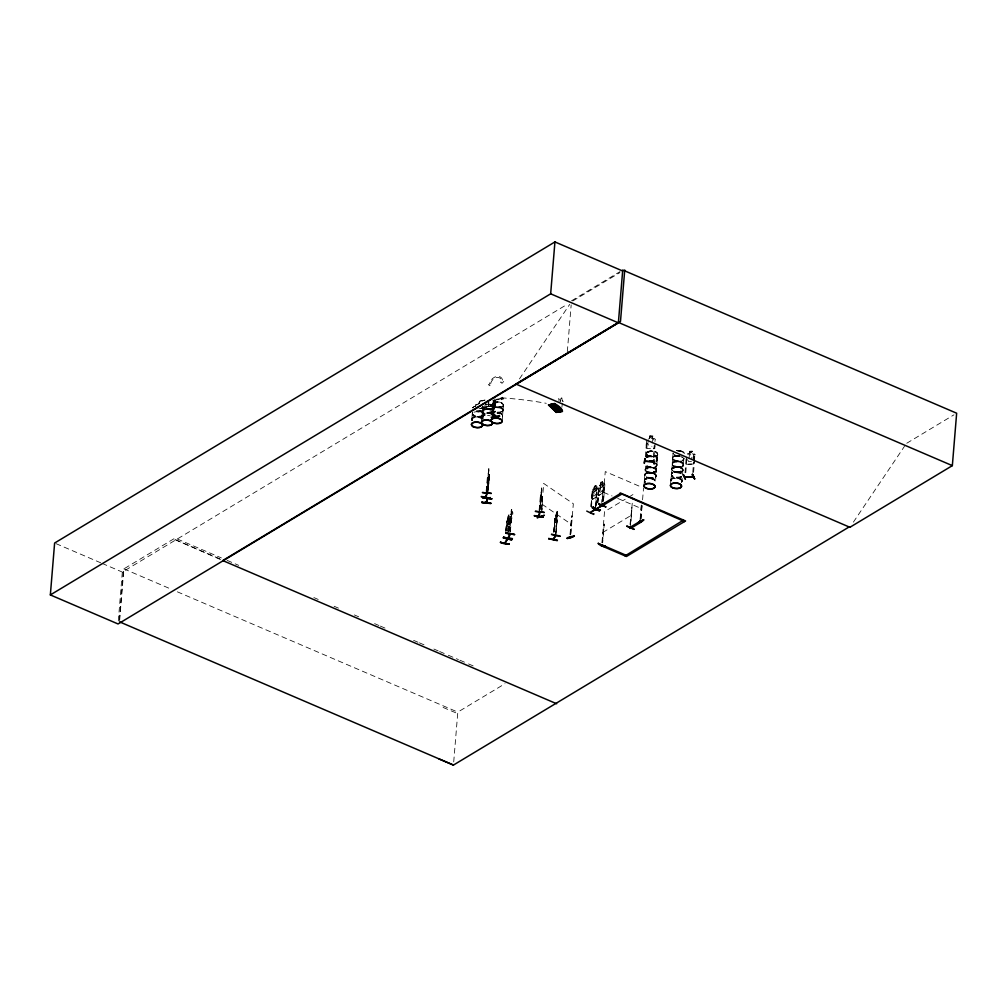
<?xml version="1.0" encoding="UTF-8"?>
<svg xmlns="http://www.w3.org/2000/svg" width="1007" height="1007" viewBox="0 0 1007 1007"><rect width="100%" height="100%" fill="white"/><g stroke="black" fill="none" stroke-linecap="round" stroke-linejoin="round"><path stroke-width="0.75" stroke-dasharray="5 3.75" d="M540.746 501.36L540.054 507.855L540.419 506.408M503.097 409.975L503.475 405.003M644.354 480.83L644.002 485.336M644.82 475.077L644.342 481.27M682.016 480.792L682.205 478.401M683.35 464.466L683.35 464.491A5.589 2.744 4.7 0 0 675.596 461.143A5.589 2.744 4.7 0 0 674.489 465.8A5.589 2.744 4.7 0 0 683.35 464.466L683.74 459.695M540.847 500.189L540.847 498.49L540.721 501.058M494.311 405.695L495.079 405.657L495.608 398.759M495.092 405.557L481.988 408.074L494.865 405.33M495.117 405.003L482.051 407.369L495.129 404.852L494.361 405.015M653.807 448.933L654.827 446.428L653.807 448.971L646.922 448.442L646.23 445.824M649.691 438.272L649.905 435.716L652.838 435.93L649.905 435.716M654.6 441.104L655.419 441.003M541.615 494.777L541.615 492.65L540.86 496.036M644.732 481.975A5.664 2.782 4.7 0 1 649.1 478.375A5.664 2.782 4.7 0 1 655.532 481.862L655.96 474.826L655.972 475.556A5.589 2.744 4.7 0 1 647.111 476.84A5.589 2.744 4.7 0 1 648.231 472.17A5.589 2.744 4.7 0 1 655.985 475.493L656.841 464.378M681.575 482.416A5.589 2.744 4.7 0 0 677.031 478.388A5.589 2.744 4.7 0 0 670.876 481.145L671.203 479.055M488.408 470.256L488.836 468.809L488.622 470.219M540.092 503.085L541.363 496.489L539.941 506.156M487.312 481.95L487.224 484.015L488.332 477.708M487.778 489.465L488.571 486.091L487.778 489.465L487.791 487.338M486.532 491.038L488.609 470.407M485.135 405.317L484.782 405.959M118.31 620.904L122.325 572.077L567.394 304.215M119.38 620.174L123.483 570.277M119.657 620.287L123.886 568.879L175.092 538.065L221.351 557.903M220.533 559.577L174.979 539.576L175.092 538.065M475.669 407.067L475.883 404.512M480.15 411.36L480.062 410.604L481.132 411.271M482.139 408.225L482.202 407.52A5.551 2.731 4.7 0 1 483.033 410.881A5.551 2.731 4.7 0 1 476.739 411.699M481.472 422.147L481.824 417.502M453.716 761.947L457.807 712.1L504.985 683.715M483.033 419.617L483.448 414.771M483.889 409.094L483.524 414.091M486.482 405.091L485.953 404.827M480.276 408.552L488.458 406.123L488.697 401.629M488.458 406.123L488.836 401.629M492.373 404.197L491.957 409.018M486.142 491.391L487.451 476.173M486.444 491.429L488.357 472.333M493.027 410.378L493.921 400.736L493.153 410.302M486.57 493.48L488.735 468.796M493.329 410.667L493.669 401.428L494.374 400.924L495.016 401.717L494.336 409.094M487.111 490.547L488.836 468.809M493.694 409.283L494.613 401.554M487.086 491.643L488.861 470.395L487.778 475.09M493.946 408.779L494.915 398.722M487.489 490.95L489.1 477.809M494.248 409.169L494.94 400.383M488.76 478.262L489.402 474.272L488.043 491.554M487.74 491.529L489.301 474.259M494.903 405.456L495.457 398.621M488.886 483.159L488.483 486.129L489.352 476.298M496.061 403.09L495.217 403.027M502.178 420.951L502.581 416.344L502.355 417.036A5.589 2.744 4.7 0 0 501.008 414.431M505.69 531.23L506.659 521.966L506.231 530.928M505.929 530.865L506.659 521.966M505.992 531.293L506.848 520.871L507.855 518.668M507.78 518.693L508.925 514.778L507.906 531.709M508.057 516.113L507.238 526.371L508.648 522.419M507.792 530.588L508.762 518.731M508.195 531.772L509.404 516.906C511.329 524.307 504.696 530.261 506.345 529.82M508.585 531.834L509.806 517.019M508.825 530.79L510.461 514.564M508.887 531.897L510.146 515.949M511.015 511.115L511.795 509.769L510.285 521.387L511.443 517.384M511.669 509.882L511.329 512.261M509.819 534.453L511.48 513.306L510.448 519.348L511.09 518.064M511.694 509.756L510.247 531.117M510.36 531.545L512.097 511.846C515.395 511.506 506.496 532.892 511.204 521.626M539.097 510.473L540.419 495.255M539.4 510.511L541.804 490.019M539.5 510.121L541.275 491.907M539.576 512.563L541.476 489.314M540.595 502.997L540.633 498.226M541.502 490.686L541.741 487.879L541.628 490.447M540.13 509.643L541.879 489.49M540.872 502.984L541.628 494.727M541.3 510.008L542.685 496.073L542.043 510.272M541.552 509.92L543.717 483.473L573.335 503.752L570.78 534.83M541.804 510.348L542.446 496.161M558.948 401.239L559.099 399.15M560.144 401.327A1.989 1.485 -46.2 0 1 560.534 400.975L560.672 398.822M563.001 401.503A1.989 1.485 -46.2 0 0 562.271 400.622L561.793 397.992M567.331 351.682L571.17 304.907M553.623 532.124L554.958 518.416L554.165 531.822M553.863 531.759L554.958 518.416M553.926 532.187L555.147 517.321L557.223 511.241L555.713 534.088M556.947 518.869L555.549 522.822L556.368 512.563M555.361 535.938L557.06 515.181M555.902 533.03L557.677 513.432M556.015 534.151L557.601 512.878L557.009 513.784M570.038 534.553L571.561 516.1L572.291 516.364L571.561 516.1M570.277 534.478L571.8 516.025M570.528 534.906L572.052 516.44M590.794 506.659L592.494 491.542L591.524 506.483M591.159 505.287L592.406 490.422L597.189 486.733L596.056 506.609M591.273 506.37L592.481 490.459M594.508 486.003L593.35 489.931L592.959 494.701L593.664 496.212L595.301 495.23L596.345 492.662L596.207 484.896L594.382 485.915L594.168 488.471M595.2 508.271L596.786 488.999L597.516 488.823L596.786 488.999M595.691 505.413L597.038 489.1M595.804 506.496L597.277 488.71M597.227 502.783L598.938 487.665L597.969 502.606M597.478 502.883L599.555 485.311M597.717 502.493L598.863 486.582M600.902 482.076L599.404 490.824L600.109 492.335L601.745 491.353L602.79 488.785L602.652 481.019L600.827 482.038L600.613 484.594M601.645 504.394L603.231 485.122L603.961 484.946L603.231 485.122M602.136 501.536L603.483 485.223M602.375 501.146L603.722 484.833M602.627 501.247L604.112 483.436M602.828 501.108L605.257 471.578L642.114 487.388M603.294 501.499L604.867 484.468L603.483 501.385M601.959 542.76L604.515 511.682L625.196 499.245M602.211 542.861L604.213 524.118L602.69 542.572M602.45 542.471L604.213 524.118M630.042 524.395L631.918 507.188L630.772 524.206M630.281 524.496L632.169 507.289M630.395 525.641L632.711 497.534M640.15 518.895L641.283 505.048M646.582 440.336L646.129 445.874L646.922 448.48M640.339 518.781L641.472 504.935M645.323 456.838L646.67 440.424M640.792 519.171L641.937 505.325M640.981 519.058L642.076 505.778M642.567 499.85L643.536 487.992M646.129 456.901L647.224 443.407M645.588 466.027L644.883 474.31M646.255 457.845L646.62 453.528M645.286 469.854L645.349 469.023M648.156 440.349L647.853 443.923L649.15 446.076L651.894 446.265M646.67 468.897L647.123 468.519M648.156 452.483L648.898 452.659M646.972 468.809L647.262 469.161M648.47 452.181L648.823 452.458M649.993 435.817L649.779 438.41L648.244 439.165M652.158 443.042L652.448 439.467M652.838 435.93L652.523 438.611L653.921 439.568L653.631 443.143M653.266 457.405L654.248 445.396M654.072 457.468L655.481 439.606L654.626 438.624L647.803 438.146M653.958 471.452L653.732 472.107M655.179 455.831L656.174 455.416M654.902 472.069L654.374 471.465M655.154 455.592L656.073 455.529L655.57 455.907M656.3 471.175A5.551 2.731 4.7 0 0 648.596 467.877A5.551 2.731 4.7 0 0 647.488 472.51A5.551 2.731 4.7 0 0 656.3 471.175L656.388 470.332A5.551 2.731 4.7 0 0 648.672 467.021A5.551 2.731 4.7 0 0 647.564 471.654A5.551 2.731 4.7 0 0 656.375 470.332M657.659 454.849L657.697 454.371A5.589 2.744 4.7 0 0 649.968 451.06A5.589 2.744 4.7 0 0 648.848 455.73A5.589 2.744 4.7 0 0 657.722 454.396L657.319 459.23L657.294 458.563M670.498 484.896L670.851 480.364L670.876 481.082M673.129 452.823L672.714 457.581M673.393 468.696L674.061 468.482L673.192 468.607M681.198 471.263L681.349 471.817M682.469 475.065L683.413 464.202M685.012 472.761L686.271 456.272L686.61 464.303L693.357 464.026L694.452 461.445M685.792 472.736L686.824 459.242M689.065 458.437L689.367 454.862L692.048 454.749L691.645 459.519M693.08 459.456L693.483 454.686L692.111 453.893L692.401 451.199L689.531 451.325L689.43 454.006L687.932 454.925M692.778 472.434L693.571 461.911M693.697 460.426L694.062 455.982L694.918 456.095L694.062 455.982M694.352 461.433L694.893 454.585M693.571 472.409L694.994 454.547L692.212 453.805M540.545 498.969L541.615 492.65M540.281 504.57L541.351 496.791M511.279 512.513L512.047 511.392L510.461 514.64L510.801 513.671M481.912 416.747L482.303 411.838M681.928 481.749L682.079 480.515M488.319 476.399L487.665 480.477L487.665 479.143M488.873 481.862L488.231 485.94L488.219 484.606M541.325 495.494L540.646 499.56M540.469 500.252L541.539 491.429L541.2 492.75M561.868 407.306L562.409 403.266M511.115 521.664L511.632 518.718M511.355 511.493L511.141 512.223L511.619 510.549M488.861 478.275L487.778 487.401M556.67 523.149C559.011 513.935 554.479 531.746 554.593 524.131M540.784 502.292L540.633 503.89M654.198 467.965L648.621 467.11L645.537 468.733L650.019 467.235L655.242 468.607M482.366 411.108L482.756 406.387A5.601 2.744 4.7 0 0 488.206 409.547L491.038 409.396M483.272 415.299L483.423 413.537M645.172 469.451L645.563 468.507M645.197 469.199L645.197 470.219M656.488 470.835L656.073 469.061L654.223 467.789M671.669 469.023L672.072 468.054M671.682 468.784C671.858 473.504 682.645 474.31 682.985 469.4M682.998 470.168L680.833 472.157M488.496 471.654L488.76 470.382M487.829 478.438L488.143 477.117M489.377 474.398L489.188 476.815M488.533 479.206L489.44 476.399M488.395 483.889L488.71 482.567M540.822 497.508L541.162 496.187L541.174 497.521M540.079 507.062L540.369 505.363M596.358 497.017L597.025 494.122L596.383 497.03L592.166 499.459L591.864 497.32M602.803 493.14L603.47 490.245L602.815 493.153L598.611 495.582L598.296 493.443M471.868 418.95L472.27 413.839M657.294 459.935L656.841 464.932L656.816 464.265M483.574 414.456L483.322 415.236M472.56 412.53L472.371 413.084A5.589 2.744 4.7 0 0 478.3 416.256A5.589 2.744 4.7 0 0 483.448 413.411A5.589 2.744 4.7 0 0 476.613 410.73M479.873 410.68L480.037 410.566M489.616 409.069L490.875 408.792L489.54 408.968M495.671 402.51L495.658 402.636M499.132 406.765L500.504 406.966M500.089 406.476L499.396 406.652M500.403 407.13L499.598 406.992M655.96 476.235L656.048 476.097A5.664 2.782 4.7 0 0 648.143 472.761A5.664 2.782 4.7 0 0 647.023 477.494A5.664 2.782 4.7 0 0 656.01 476.135L655.645 476.815M672.248 463.308L672.663 458.311A5.589 2.744 4.7 0 1 680.266 456.599M501.108 398.407L494.513 399.729M471.968 418.484L471.956 420.297M482.454 410.667L482.378 412.304M481.975 416.395L481.95 418.132A5.664 2.782 4.7 0 1 484.707 415.136M492.083 408.59L492.02 410.478M693.269 463.887L694.327 461.382M670.889 479.684L671.656 473.378M656.828 465.637L656.514 466.216M509.945 518.366L512.022 514.275M646.897 452.395L646.519 453.1C647.363 457.405 654.575 457.644 657.458 455.202M656.035 456.007L654.638 455.642L655.733 455.114M645.185 473.731L644.757 475.392M654.915 455.391L656.186 455.932M644.719 479.458L644.304 480.263L644.694 479.508M657.445 455.227C658.855 450.57 649.502 449.651 646.922 452.395M654.021 471.528L653.291 471.968L653.845 471.477M673.016 457.002L672.689 459.041L672.663 458.311A5.589 2.744 4.7 0 0 679.02 461.81A5.589 2.744 4.7 0 0 683.325 458.261M672.55 462.729L671.317 474.007M683.489 460.061L683.803 458.072A5.589 2.744 4.7 0 1 679.574 460.828A5.589 2.744 4.7 0 1 672.991 458.613A5.589 2.744 4.7 0 1 676.075 455.416M679.788 471.414L681.034 471.049L680.984 471.754M683.363 465.158L683.338 465.171A5.664 2.782 4.7 0 1 674.388 466.455A5.664 2.782 4.7 0 1 675.521 461.735A5.664 2.782 4.7 0 1 683.375 465.096L683.023 465.788M681.173 471.402L680.317 471.49M681.651 482.189L682.066 481.409M592.418 490.459L593.035 489.15M493.254 400.295L495.129 401.642L493.82 401.617M656.992 460.489L657.307 458.563M508.195 516.364L508.711 515.559M508.12 517.208L508.636 516.415M508.711 517.334L509.303 516.427L506.823 520.883M557.009 512.009L556.418 513.658L556.947 512.865M555.499 516.025L557.601 512.878M519.448 378.922L569.698 304.366M853.382 522.142L904.487 446.29M485.047 400.031L479.521 401.189L478.526 404.046L475.908 404.537M479.596 401.315L478.476 403.996L479.496 402.586L483.083 401.831M493.052 402.888L492.222 404.31L493.82 406.45M495.809 402.536L495.18 402.838L495.935 402.699M654.739 471.842L653.933 471.717M654.852 472.258L654.701 471.691M680.153 471.402L680.568 471.138M571.51 300.816L620.022 271.613M572.782 300.98L619.947 272.595M599.492 485.349L603.634 482.857L604.049 483.498M592.229 492.876L597.491 489.729M598.662 488.999L603.936 485.852M596.245 496.929L592.254 499.497L591.839 497.231M598.662 495.469L602.69 493.052M630.369 496.124L632.95 494.575M602.803 532.439L631.251 515.332M906.778 443.231L953.956 414.834M561.126 398.218L561.856 398.042M604.225 484.191L604.867 484.468M599.178 487.778L598.448 487.954M592.745 491.655L592.003 491.831M493.078 402.863L496.577 401.818L501.99 402.926M480.012 411.083L480.691 410.957M480.905 411.448L480.855 410.743M490.913 409.358L490.862 408.641M492.247 409.031L493.782 407.873L493.871 406.337L489.918 404.021A5.589 2.744 4.7 0 1 492.196 408.842A5.589 2.744 4.7 0 1 482.919 406.929M656.702 455.819L654.399 456.574M654.361 472.384L656.514 470.571A5.589 2.744 4.7 0 0 648.621 467.336A5.589 2.744 4.7 0 0 647.514 471.993L654.688 472.321M673.821 467.21C669 469.01 681.122 464.076 682.557 468.607L682.973 469.64M501.058 397.576L501.184 399.729L503.399 398.545L502.808 397.224L500.92 397.551L501.31 399.754M502.669 397.199L503.059 399.401M474.435 406.463L475.619 406.085A5.589 2.744 4.7 0 0 474.473 406.476M480.717 411.498L483.788 409.937L482.668 406.299M490.736 409.408L492.222 409.006M673.834 467.21L679.41 467.147L682.532 468.834M681.185 471.893L676.691 472.283L672.147 470.319M479.571 401.227L486.469 399.792M476.349 404.915L477.205 404.738M478.942 408.754L485.84 407.369M494.601 400.232L501.134 398.898M492.511 400.912L494.915 400.673L494.034 400.862M494.727 401.428L493.657 401.655L495.117 401.604L493.506 400.018M494.147 401.894L495.016 401.717M500.617 407.394L496.325 407.357L492.964 405.783M481.031 411.485L476.739 411.448A5.601 2.744 4.7 0 0 483.096 410.592A5.589 2.744 4.7 0 1 490.761 410.176M558.306 398.684L559.149 399.213M684.194 453.238A5.589 2.744 4.7 0 0 676.465 450.632L683.086 451.853M651.642 473.026L655.368 472.157L656.501 470.609A5.589 2.744 4.7 0 1 647.514 471.993C641.95 467.462 648.672 474.473 651.642 473.026L650.17 472.925M680.996 471.931L680.103 471.528M692.426 451.249L689.531 451.325M689.342 453.93L687.466 453.956L694.15 453.679M691.482 461.558L688.801 461.672L687.542 459.683M686.61 464.303L693.357 464.026M499.447 407.344C502.065 408.112 505.665 404.625 502.002 402.938M480.289 411.372L480.024 411.322M677.862 450.507L679.322 450.582M651.353 450.935L652.826 451.01M678.013 456.158L679.486 456.247L675.307 455.491L673.041 453.465M651.516 456.599L652.989 456.675M676.515 466.82L677.988 466.908M650.019 467.261L651.479 467.336M676.679 472.484L678.139 472.573M476.777 411.246A5.589 2.744 4.7 0 0 483.096 410.428A5.589 2.744 4.7 0 0 482.353 407.055L488.206 409.534A5.601 2.744 4.7 0 0 493.908 407.206A5.601 2.744 4.7 0 0 488.445 404.046M486.759 409.358L488.206 409.559M655.431 455.907L654.701 455.554M653.417 471.981L653.833 472.333M479.647 402.85L479.408 403.719M500.731 406.966L500.064 406.513L500.756 407.08M652.914 467.6L654.185 468.041M443.093 707.43L457.682 713.611M603.558 492.335L612.055 495.973M617.732 498.415L641.824 508.749M227.141 560.383L238.697 565.342M313.869 597.579L318.212 599.442M334.11 606.264L338.453 608.127M354.351 614.937L358.681 616.8M374.591 623.623L378.922 625.485M380.369 626.102L387.594 629.199M413.613 640.364L417.955 642.227M419.403 642.844L426.628 645.94M433.853 649.037L438.196 650.9M439.631 651.516L446.869 654.626M448.316 655.242L458.424 659.585M459.872 660.202L467.097 663.298M468.545 663.928L475.77 667.024M174.979 539.576L220.47 559.086M123.886 568.879L171.593 589.347M177.37 591.826L457.807 712.1M56.052 543.654L100.713 562.8M102.16 563.417L122.325 572.077M542.018 504.217L571.624 524.509M683.111 451.841L684.294 453.263M674.023 468.419L673.331 468.205M655.28 468.595L656.035 469.275M562.271 400.622L562.221 400.559A1.989 1.485 -46.2 0 1 562.938 401.441M560.471 400.924L560.534 400.975A1.989 1.485 -46.2 0 0 560.093 401.277M482.768 400.597L482.567 401.164M694.125 453.817L695.006 454.598M540.079 505.023L539.903 505.715M483.851 408.427L482.643 406.299M671.719 469.577L672.135 470.521M656.048 469.287L656.463 470.068M676.012 455.705A5.664 2.782 4.7 0 0 672.89 458.953A5.664 2.782 4.7 0 0 679.561 461.206A5.664 2.782 4.7 0 0 683.854 458.349L683.891 458.475M670.838 480.843L670.813 480.817A5.664 2.782 4.7 0 1 677.069 478.023A5.664 2.782 4.7 0 1 681.676 482.101M502.984 409.383L502.644 415.69M471.943 420.246L471.931 420.183A5.664 2.782 4.7 0 1 475.367 417.112A5.664 2.782 4.7 0 1 482.366 418.799M502.556 415.199L502.48 416.797A5.664 2.782 4.7 0 0 497.118 412.971M472.434 414.544L472.434 412.757A5.664 2.782 4.7 0 0 477.293 416.558A5.664 2.782 4.7 0 0 483.549 413.99L483.498 413.915A5.664 2.782 4.7 0 0 476.563 411.02M503.11 409.912L503.11 409.937A5.664 2.782 4.7 0 1 497.382 412.505M509.605 522.746L509.63 524.886M509.504 522.734L509.504 524.861M501.335 397.841A411.561 304.517 41.1 0 1 546.272 403.316M655.695 463.409A5.664 2.782 4.7 0 1 654.16 467.437A5.664 2.782 4.7 0 1 646.066 465.649M655.607 463.761A5.589 2.744 4.7 0 1 654.097 467.739A5.589 2.744 4.7 0 1 646.116 465.977M651.504 456.876A5.551 2.731 4.7 0 1 647.413 452.47A5.551 2.731 4.7 0 1 656.765 452.986A5.551 2.731 4.7 0 1 652.951 456.951M656.161 457.682A5.664 2.782 4.7 0 1 656.274 461.08M647.199 457.191A5.664 2.782 4.7 0 1 655.104 457.102M655.683 462.805A5.589 2.744 4.7 0 1 654.777 466.606A5.589 2.744 4.7 0 1 646.947 465.675M656.073 458.034A5.589 2.744 4.7 0 1 656.186 461.395M647.224 457.556A5.589 2.744 4.7 0 1 653.757 457.04M655.721 463.119A5.664 2.782 4.7 0 1 654.802 466.971A5.664 2.782 4.7 0 1 646.859 466.027M656.186 457.392A5.664 2.782 4.7 0 1 655.267 461.244M647.224 456.901A5.664 2.782 4.7 0 1 655.129 456.813M646.595 457.178A5.589 2.744 4.7 0 1 654.5 456.272A5.589 2.744 4.7 0 1 656.262 460.426M644.77 482.29A5.589 2.744 4.7 0 1 649.074 478.74A5.589 2.744 4.7 0 1 655.431 482.177M645.6 482.001A5.589 2.744 4.7 0 1 649.163 477.784A5.589 2.744 4.7 0 1 655.154 481.9M645.512 482.353A5.664 2.782 4.7 0 1 649.125 478.086A5.664 2.782 4.7 0 1 655.205 482.252M679.498 456.045A5.589 2.744 4.7 0 1 676.628 455.693M675.357 455.265A5.589 2.744 4.7 0 1 674.312 454.698M673.557 454.044A5.589 2.744 4.7 0 1 673.167 453.326M676.465 450.607A5.589 2.744 4.7 0 1 684.194 453.213M679.486 456.07A5.589 2.744 4.7 0 1 673.142 452.634M679.448 456.523A5.551 2.731 4.7 0 1 673.129 453.1M677.837 451.01A5.551 2.731 4.7 0 1 683.728 452.999M683.426 457.921A5.664 2.782 4.7 0 1 679.058 461.521A5.664 2.782 4.7 0 1 672.613 458.034A5.664 2.782 4.7 0 1 680.317 456.234M681.601 456.675A5.664 2.782 4.7 0 1 682.67 457.241M681.538 457.04A5.589 2.744 4.7 0 1 682.582 457.593M678.907 455.68A5.664 2.782 4.7 0 1 680.342 455.944M681.424 476.978A5.664 2.782 4.7 0 1 673.142 476.877A5.664 2.782 4.7 0 1 673.003 472.761A5.664 2.782 4.7 0 1 681.324 473.567M671.354 480.893A5.589 2.744 4.7 0 1 677.119 477.431A5.589 2.744 4.7 0 1 680.946 482.051M681.336 477.28A5.589 2.744 4.7 0 1 673.167 477.18A5.589 2.744 4.7 0 1 673.028 473.114A5.589 2.744 4.7 0 1 681.236 473.919M670.851 480.515A5.664 2.782 4.7 0 1 677.094 477.721A5.664 2.782 4.7 0 1 681.701 481.812M681.449 476.676A5.664 2.782 4.7 0 1 673.167 476.588A5.664 2.782 4.7 0 1 673.028 472.459A5.664 2.782 4.7 0 1 681.349 473.277M681.424 476.324A5.589 2.744 4.7 0 1 672.89 476.034A5.589 2.744 4.7 0 1 673.872 471.905A5.589 2.744 4.7 0 1 682.066 473.63M471.968 420.485A5.589 2.744 4.7 0 1 475.367 417.477A5.589 2.744 4.7 0 1 482.277 419.151M472.975 407.608A5.589 2.744 4.7 0 1 473.554 406.979M472.975 408.074A5.551 2.731 4.7 0 1 473.554 407.457M482.353 407.206A5.601 2.744 4.7 0 1 483.096 410.592A5.589 2.744 4.7 0 0 484.984 414.532M472.95 407.759A5.601 2.744 4.7 0 1 473.542 407.143M474.448 406.639A5.601 2.744 4.7 0 1 475.631 406.287M476.538 411.322A5.664 2.782 4.7 0 1 483.524 414.28L483.587 414.305A5.664 2.782 4.7 0 1 477.268 416.848A5.664 2.782 4.7 0 1 472.459 412.996M472.573 420.234A5.589 2.744 4.7 0 1 474.775 416.634A5.589 2.744 4.7 0 1 482.353 418.195M473.995 412.215A5.589 2.744 4.7 0 1 483.133 413.89A5.589 2.744 4.7 0 1 477.255 417.137A5.589 2.744 4.7 0 1 473.089 412.719M472.484 420.574A5.664 2.782 4.7 0 1 474.712 416.923A5.664 2.782 4.7 0 1 482.391 418.509M485.638 404.512A5.551 2.731 4.7 0 1 493.556 406.526A5.551 2.731 4.7 0 1 489.15 409.836A5.551 2.731 4.7 0 1 482.768 406.677M485.638 404.21A5.601 2.744 4.7 0 1 486.998 404.034M485.059 413.562A5.589 2.744 4.7 0 1 484.09 409.169A5.589 2.744 4.7 0 1 492.838 410.378M484.996 413.927A5.664 2.782 4.7 0 1 483.511 409.711A5.664 2.782 4.7 0 1 492.008 410.05A5.664 2.782 4.7 0 1 496.64 406.916A5.664 2.782 4.7 0 1 503.135 409.899M484.971 414.229A5.664 2.782 4.7 0 1 483.486 410A5.664 2.782 4.7 0 1 491.982 410.34A5.664 2.782 4.7 0 1 496.615 407.206A5.664 2.782 4.7 0 1 503.122 410.189L503.185 410.214A5.664 2.782 4.7 0 1 497.357 412.807M481.963 417.779A5.664 2.782 4.7 0 1 484.732 414.834M482.592 418.144A5.589 2.744 4.7 0 1 484.795 414.544M481.988 418.396A5.589 2.744 4.7 0 1 486.066 415.325M487.514 415.337A5.589 2.744 4.7 0 1 490.283 415.904M497.093 413.336A5.589 2.744 4.7 0 1 499.862 413.902M497.168 412.379A5.589 2.744 4.7 0 1 501.826 416.848M492.033 410.667A5.589 2.744 4.7 0 1 496.589 407.583A5.589 2.744 4.7 0 1 503.009 410.516A5.589 2.744 4.7 0 1 497.332 413.097M497.143 412.669A5.664 2.782 4.7 0 1 502.455 416.571M492.637 410.415A5.589 2.744 4.7 0 1 495.734 406.677A5.589 2.744 4.7 0 1 503.034 409.32A5.589 2.744 4.7 0 1 497.408 412.14M507.805 519.562L507.415 524.32L508.611 518.315L507.805 519.562M556.103 516.012L555.713 520.783L556.909 514.766L556.103 516.012M594.231 489.402L593.84 494.173L595.464 493.191L595.854 488.42L594.231 489.402M594.759 486.255L594.696 487.098L595.817 485.613L594.759 486.255M600.676 485.525L600.273 490.296L601.909 489.314L602.299 484.543L600.676 485.525M601.204 482.378L601.141 483.222L602.262 481.736L601.204 482.378M650.446 436.321L650.384 437.176L652.133 437.302L652.209 436.446L650.446 436.321M690.085 451.866L690.022 452.709L691.733 452.634L691.809 451.791L690.085 451.866M472.875 407.608L473.479 406.992L472.875 407.608M503.727 381.464L502.027 383.302L500.555 382.106L501.65 381.88A6.281 4.72 -45.6 0 0 496.577 377.549A6.281 4.72 -45.6 0 0 490.61 384.133L491.706 383.906L489.88 385.769L488.319 384.598L489.402 384.372A7.527 5.652 -45.6 0 1 496.564 376.492A7.527 5.652 -45.6 0 1 502.644 381.678L503.727 381.464M493.871 406.337L493.858 406.312A5.589 2.744 4.7 0 1 496.589 401.856A5.589 2.744 4.7 0 1 503.273 405.72A5.589 2.744 4.7 0 1 493.896 406.262M648.835 455.894A5.601 2.744 4.7 0 0 657.709 454.56A5.601 2.744 4.7 0 0 649.943 451.224A5.601 2.744 4.7 0 0 648.835 455.894M647.488 472.22A5.601 2.744 4.7 0 0 656.375 470.873A5.601 2.744 4.7 0 0 648.609 467.55A5.601 2.744 4.7 0 0 647.488 472.22M647.035 477.796A5.589 2.744 4.7 0 0 655.909 476.449A5.589 2.744 4.7 0 0 648.156 473.126A5.589 2.744 4.7 0 0 647.035 477.796M647.048 477.192A5.664 2.782 4.7 0 0 656.035 475.833A5.664 2.782 4.7 0 0 648.168 472.459A5.664 2.782 4.7 0 0 647.048 477.192M674.413 466.77A5.589 2.744 4.7 0 0 683.275 465.423A5.589 2.744 4.7 0 0 675.521 462.1A5.589 2.744 4.7 0 0 674.413 466.77M674.01 471.591A5.589 2.744 4.7 0 0 682.884 470.256A5.589 2.744 4.7 0 0 675.131 466.921A5.589 2.744 4.7 0 0 674.01 471.591M674.061 471.226A5.551 2.731 4.7 0 0 682.872 469.891A5.551 2.731 4.7 0 0 675.168 466.581A5.551 2.731 4.7 0 0 674.061 471.226M674.413 466.165A5.664 2.782 4.7 0 0 683.401 464.806A5.664 2.782 4.7 0 0 675.546 461.433A5.664 2.782 4.7 0 0 674.413 466.165M673.998 472.069A5.551 2.731 4.7 0 0 682.809 470.747A5.551 2.731 4.7 0 0 675.093 467.437A5.551 2.731 4.7 0 0 673.998 472.069M673.985 471.805A5.601 2.744 4.7 0 0 682.872 470.458A5.601 2.744 4.7 0 0 675.105 467.135A5.601 2.744 4.7 0 0 673.985 471.805M493.883 406.727A5.551 2.731 4.7 0 0 503.198 406.173A5.551 2.731 4.7 0 0 496.564 402.347A5.551 2.731 4.7 0 0 493.883 406.727M493.871 406.45A5.601 2.744 4.7 0 0 503.273 405.897A5.601 2.744 4.7 0 0 496.577 402.032A5.601 2.744 4.7 0 0 493.871 406.45"/><path stroke-width="1.5" d="M535.422 511.493L544.346 512.462L535.447 511.178M491.278 493.455L482.378 492.536L491.315 493.354M482.957 497.886L491.882 498.805L482.982 497.559M644.971 458.575L644.291 463.371L644.908 458.613M652.8 461.848L653.065 460.904L652.926 461.873M652.876 460.942L650.069 461.105M653.971 459.582L654.223 464.076L653.757 463.61M510.335 534.188L508.321 538.166M849.052 526.988L849.845 527.328L952.345 465.637L956.65 413.21L622.729 270.002L618.374 322.857L118.058 623.962L50.35 594.923L54.617 543.037L554.933 241.932L622.641 270.971M487.212 413.059L495.054 411.75M487.237 413.059L495.117 411.46M490.271 497.483L490.17 498.15L481.384 496.451M490.824 502.934L481.862 502.531L481.95 501.876M499.548 416.243L491.68 417.855L491.479 417.2M486.129 496.161L485.701 496.942L486.117 496.212M486.368 501.624L486.205 502.82L486.268 502.015M486.708 501.713L486.507 502.858L486.671 501.662M494.978 416.495L490.636 412.719M499.346 415.601L499.548 416.269M500.605 541.816C499.686 543.138 509.366 545.215 509.139 543.642M503.236 537.763L511.783 539.916L503.336 537.927M503.576 537.65L503.739 536.983M505.841 533.269L514.64 534.629L505.879 532.829M503.689 537.335L512.412 538.581M505.866 533.156L514.552 534.427M50.35 594.923L550.665 293.817L554.933 241.932M543.226 516.578L543.125 517.246L534.339 515.546M537.31 517.535L544.044 515.446M537.247 517.837L544.359 515.257M557.45 540.092L548.727 538.909L548.903 538.267M551.534 534.213L560.081 536.039M574.078 535.623C571.561 539.462 559.263 538.946 574.091 535.976M599.354 510.599L592.204 507.503M600.424 509.92C600.386 511.556 592.091 507.893 593.274 506.811M593.979 513.797L593.639 514.401L586.754 511.09M595.011 509.731L595.087 509.026L595.364 509.894M595.502 508.711L595.275 509.894L595.867 509.542M595.628 508.711L590.24 512.563M598.624 504.054L606.063 506.974L598.649 503.626M605.069 502.934L599.694 506.131M598.309 543.163C597.101 544.284 605.408 547.884 605.446 546.26M602.375 504.91L601.796 506.018L601.607 505.073M601.506 505.816L601.569 505.048M601.947 504.834L601.72 506.018L602.123 504.797M624.73 270.002L620.488 321.46L515.987 384.07L849.908 527.29L849.128 526.951L453.452 765.068L438.863 758.888M619.909 493.178L684.521 521.563M626.858 525.981L633.995 529.078M639.986 521.261C640.716 518.769 638.916 522.62 641.535 521.865L630.86 528.285L629.526 527.039L630.923 527.63M630.332 527.152L630.105 528.335M638.186 523.023C648.621 516.276 642.176 522.469 638.123 522.608M640.137 520.292L640.137 521.261L629.463 527.681M683.564 474.536L685.452 479.357L683.111 474.926M683.174 520.304L625.057 555.902M692.325 476.89L692.325 475.984L693.294 475.933L693.219 476.89L684.508 477.041M692.338 474.549L694.666 478.917L692.375 474.121M692.375 476.714L692.501 475.946M692.464 474.498L694.226 478.552M481.862 502.531L490.749 503.563M490.182 498.138L481.346 496.854M500.416 542.446L508.976 544.246M557.274 540.696L548.84 538.695M504.696 543.063L507.226 539.148M507.616 539.198L504.985 543.188M555.776 535.976L553.284 539.639M508.472 537.889L507.843 538.166L509.894 534.113M482.945 497.987L491.882 498.792M486.973 493.48L485.638 496.967M486.998 493.14L485.94 497.395M486.18 502.757L487.224 498.503M486.557 502.808L487.539 498.541M538.531 516.39L539.601 512.173M540.016 512.236L539.022 516.402M600.084 510.511L592.972 507.352M605.371 546.65L598.246 543.503L605.408 546.688M505.325 542.798L504.683 543.125M570.642 537.159L569.786 536.819L570.302 537.197M599.606 506.458L604.98 503.273M551.005 404.487L559.313 411.825L556.305 412.429L548.525 404.965L551.509 404.373M548.588 404.965L557.211 412.266L549.067 404.877M549.029 404.864L557.211 412.266M551.043 404.449L558.986 411.901L551.383 404.273M552.516 403.933L560.471 411.573L552.012 404.034L559.577 411.762L551.849 404.285C554.643 400.736 568.074 413.26 559.565 411.75M554.114 403.606C571.133 419.139 556.254 407.382 554.643 403.593M553.913 403.857L554.63 403.505L562.548 411.158M559.779 411.599L560.446 411.599M562.221 411.234L554.404 403.744M540.671 516.931L541.288 517.296M555.474 535.598L553.145 539.198M596.736 508.686L601.947 505.564M602.236 505.741L597.289 508.384M601.758 545.026L602.148 545.165M684.659 477.028L693.143 476.701L693.257 475.921M653.77 461.936L644.858 461.282M621.256 494.424L603.483 505.124L602.085 504.52L620.891 493.203L685.553 520.934L626.455 556.493L601.141 545.643L602.173 545.014L626.102 555.272M603.055 505.363L601.871 505.224M590.543 512.701L595.439 509.466M639.936 520.619L640.842 520.531L640.679 521.5L639.961 521.185M638.086 523.036L643.523 519.763M629.967 528.335L630.571 527.253L629.916 528.373M548.563 404.978L549.432 404.789M558.444 412.014L550.854 404.285M492.675 414.708L493.556 414.532M492.977 414.997L493.845 414.821M644.958 461.143L653.681 461.747M574.342 536.227L567.306 538.531M549.545 405.481L552.151 404.94M552.805 404.801L555.423 404.26M550.061 405.985L552.679 405.443M553.334 405.305L555.94 404.764M550.854 406.752L553.472 406.199M554.127 406.073L556.733 405.519M551.559 407.42L554.177 406.878M554.819 406.74L557.437 406.199M552.352 408.175L554.958 407.634M555.612 407.495L558.23 406.954M555.738 411.435L558.344 410.881M558.998 410.755L561.616 410.201M491.504 417.641L499.384 416.042L491.441 417.641M650.069 460.954L652.851 461.156M484.896 502.292L487.866 502.581M481.9 502.317L490.799 503.374M534.302 515.924L543.188 517.006M640.251 521.097L640.867 521.387M503.676 537.423L512.374 539.009M551.521 534.541L560.068 536.366M500.441 542.395L509.114 544.07M491.655 412.518L495.897 416.659M491.982 412.467L496.262 416.646L492.02 412.505M556.821 412.341L549.218 404.726M602.841 505.338L603.168 505.224M692.829 474.511L694.666 478.917M952.345 465.637L618.411 322.429L222.736 560.547L556.67 703.767M550.665 293.817L618.374 322.857M119.531 621.848L453.452 765.068M593.173 507.238L600.386 510.348M599.366 510.939L592.229 507.843M626.87 526.309L634.045 529.405M552.365 404.172L560.131 411.649M490.283 412.82L494.5 417.011L490.308 412.807M646.167 488.319A5.589 2.744 4.7 0 0 655.041 486.985A5.589 2.744 4.7 0 0 647.287 483.65A5.589 2.744 4.7 0 0 646.167 488.319M646.179 488.131A5.601 2.744 4.7 0 0 655.066 486.796A5.601 2.744 4.7 0 0 647.3 483.461A5.601 2.744 4.7 0 0 646.179 488.131M672.676 487.866A5.589 2.744 4.7 0 0 681.538 486.532A5.589 2.744 4.7 0 0 673.784 483.196A5.589 2.744 4.7 0 0 672.676 487.866M672.689 487.703A5.601 2.744 4.7 0 0 681.563 486.356A5.601 2.744 4.7 0 0 673.796 483.02A5.601 2.744 4.7 0 0 672.689 487.703M472.963 426.603A5.589 2.744 4.7 0 0 482.353 426.049A5.589 2.744 4.7 0 0 475.669 422.197A5.589 2.744 4.7 0 0 472.963 426.603M472.975 426.427A5.601 2.744 4.7 0 0 482.378 425.873A5.601 2.744 4.7 0 0 475.682 422.009A5.601 2.744 4.7 0 0 472.975 426.427M482.982 424.513A5.589 2.744 4.7 0 0 492.36 423.96A5.589 2.744 4.7 0 0 485.676 420.108A5.589 2.744 4.7 0 0 482.982 424.513M482.982 424.35A5.601 2.744 4.7 0 0 492.385 423.796A5.601 2.744 4.7 0 0 485.689 419.932A5.601 2.744 4.7 0 0 482.982 424.35M492.549 422.537A5.589 2.744 4.7 0 0 501.939 421.996A5.589 2.744 4.7 0 0 495.255 418.132A5.589 2.744 4.7 0 0 492.549 422.537M492.561 422.348A5.601 2.744 4.7 0 0 501.964 421.795A5.601 2.744 4.7 0 0 495.268 417.93A5.601 2.744 4.7 0 0 492.561 422.348"/></g></svg>
